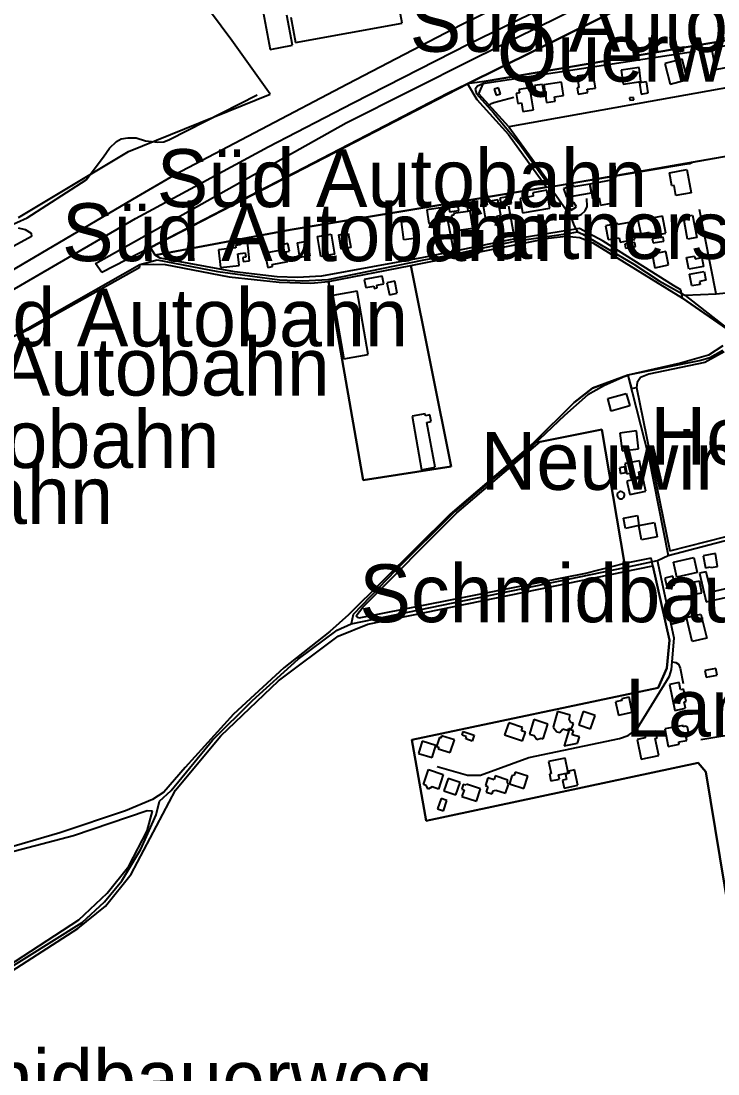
# Model space of a CAD drawing. Extents: x -3657 to 4700, y -7332 to 8131.
# Drawn here: x -1668 to -1145, y 371 to 1162 of the extents above; entities that cross this region are included whole.
import ezdxf

# ---------------------------------------------------------------- set-up
doc = ezdxf.new("R2010")
doc.units = 0
for name, color, linetype in [('OSM_BUILDING_GARAGE', 9, 'CONTINUOUS'), ('OSM_BUILDING_GREENHOUSE', 9, 'CONTINUOUS'), ('OSM_BUILDING_HOUSE', 9, 'CONTINUOUS'), ('OSM_BUILDING_SHED', 9, 'CONTINUOUS'), ('OSM_BUILDING_YES', 9, 'CONTINUOUS'), ('OSM_HIGHWAY_MOTORWAY', 8, 'CONTINUOUS'), ('OSM_HIGHWAY_RESIDENTIAL', 8, 'CONTINUOUS'), ('OSM_HIGHWAY_SERVICE', 8, 'CONTINUOUS'), ('OSM_HIGHWAY_TRACK', 8, 'CONTINUOUS'), ('OSM_HIGHWAY_UNCLASSIFIED', 8, 'CONTINUOUS'), ('OSM_LABELS', 8, 'CONTINUOUS'), ('OSM_LANDUSE_FARMLAND', 3, 'CONTINUOUS'), ('OSM_LANDUSE_FARMYARD', 3, 'CONTINUOUS'), ('OSM_LANDUSE_FOREST', 3, 'CONTINUOUS'), ('OSM_LANDUSE_QUARRY', 3, 'CONTINUOUS'), ('OSM_LANDUSE_RESIDENTIAL', 3, 'CONTINUOUS'), ('OSM_LANDUSE_SHELTERBELT', 3, 'CONTINUOUS'), ('OSM_LEISURE_SWIMMING_POOL', 3, 'CONTINUOUS'), ('OSM_NATURAL_WATER', 4, 'CONTINUOUS')]:
    doc.layers.add(name, color=color, linetype=linetype)

msp = doc.modelspace()

# ---------------------------------------------------------------- linework, layer by layer
at = {"layer": 'OSM_BUILDING_GARAGE'}
for p, q in [((-1276.333409, 1114.033504), (-1282.325134, 1113.110586)), ((-1275.48395, 1108.529355), (-1276.333409, 1114.033504)), ((-1309.378907, 1111.520499), (-1312.617472, 1110.430789)), ((-1312.617472, 1110.430789), (-1311.070242, 1105.838438)), ((-1311.070242, 1105.838438), (-1307.824093, 1106.928148)), ((-1307.824093, 1106.928148), (-1309.378907, 1111.520499)), ((-1282.325134, 1113.110586), (-1281.475674, 1107.606437)), ((-1281.475674, 1107.606437), (-1275.48395, 1108.529355)), ((-1303.986355, 1029.369687), (-1308.309498, 1028.6358)), ((-1308.309498, 1028.6358), (-1307.406947, 1023.287325)), ((-1303.470612, 1030.670668), (-1303.986355, 1029.369687)), ((-1300.831219, 1031.115447), (-1303.470612, 1030.670668)), ((-1299.731473, 1024.588305), (-1300.831219, 1031.115447)), ((-1339.845689, 1024.110167), (-1346.770302, 1023.053815)), ((-1346.770302, 1023.053815), (-1346.064947, 1018.416987)), ((-1346.064947, 1018.416987), (-1339.140334, 1019.473339)), ((-1339.140334, 1019.473339), (-1339.845689, 1024.110167)), ((-1328.006345, 1026.000481), (-1333.262376, 1025.222116)), ((-1333.262376, 1025.222116), (-1332.337072, 1019.017439)), ((-1332.337072, 1019.017439), (-1327.08104, 1019.795804)), ((-1327.08104, 1019.795804), (-1328.006345, 1026.000481)), ((-1307.406947, 1023.287325), (-1299.731473, 1024.588305)), ((-1252.821579, 1025.277714), (-1256.75033, 1022.909262)), ((-1256.75033, 1022.909262), (-1254.77837, 1019.640131)), ((-1254.77837, 1019.640131), (-1250.842035, 1022.019702)), ((-1250.842035, 1022.019702), (-1252.821579, 1025.277714)), ((-1178.478689, 744.977543), (-1184.65244, 743.532009)), ((-1184.65244, 743.532009), (-1183.150717, 737.116061)), ((-1176.976965, 738.572715), (-1178.478689, 744.977543)), ((-1183.150717, 737.116061), (-1176.976965, 738.572715)), ((-1146.28265, 675.792059), (-1154.428362, 674.279808)), ((-1154.428362, 674.279808), (-1153.465135, 669.087005)), ((-1145.311839, 670.610376), (-1146.28265, 675.792059)), ((-1153.465135, 669.087005), (-1145.311839, 670.610376)), ((-1256.348354, 630.035347), (-1260.041986, 617.592635)), ((-1253.087035, 629.056832), (-1256.348354, 630.035347)), ((-1253.997171, 625.976732), (-1253.087035, 629.056832)), ((-1248.627372, 624.386645), (-1253.997171, 625.976732)), ((-1250.038082, 619.638621), (-1248.627372, 624.386645)), ((-1260.041986, 617.592635), (-1250.038082, 619.638621))]:
    msp.add_line(p, q, dxfattribs=at)
at = {"layer": 'OSM_BUILDING_GREENHOUSE'}
for p, q in [((-1490.093868, 1189.96852), (-1480.840826, 1140.19767)), ((-1381.840851, 1160.057084), (-1384.290632, 1173.456073)), ((-1463.942646, 1143.344487), (-1468.167191, 1166.050491)), ((-1465.247173, 1164.427045), (-1461.781074, 1145.446071)), ((-1461.781074, 1145.446071), (-1381.840851, 1160.057084)), ((-1480.840826, 1140.19767), (-1463.942646, 1143.344487))]:
    msp.add_line(p, q, dxfattribs=at)
at = {"layer": 'OSM_BUILDING_HOUSE'}
for p, q in [((-1181.072575, 1047.650133), (-1167.989379, 1050.029704)), ((-1179.290226, 1037.85386), (-1181.072575, 1047.650133)), ((-1167.989379, 1050.029704), (-1164.841827, 1032.738893)), ((-1177.583722, 1038.165206), (-1179.290226, 1037.85386)), ((-1176.218519, 1030.670668), (-1177.583722, 1038.165206)), ((-1164.841827, 1032.738893), (-1176.218519, 1030.670668)), ((-1170.659109, 1014.502925), (-1163.89377, 1015.959579)), ((-1167.541895, 997.779208), (-1170.659109, 1014.502925)), ((-1163.89377, 1015.959579), (-1160.465593, 999.024592)), ((-1160.465593, 999.024592), (-1167.541895, 997.779208))]:
    msp.add_line(p, q, dxfattribs=at)
at = {"layer": 'OSM_BUILDING_SHED'}
for p, q in [((-1158.463295, 741.174676), (-1162.445137, 740.385192)), ((-1162.445137, 740.385192), (-1160.708296, 731.645271)), ((-1156.726454, 732.434755), (-1158.463295, 741.174676)), ((-1160.708296, 731.645271), (-1156.726454, 732.434755))]:
    msp.add_line(p, q, dxfattribs=at)
at = {"layer": 'OSM_BUILDING_YES'}
for p, q in [((-1124.45457, 1145.801895), (-1149.521215, 1140.86484)), ((-1149.521215, 1140.86484), (-1146.419171, 1125.141877)), ((-1171.591998, 1132.992239), (-1184.65244, 1129.578555)), ((-1167.594987, 1117.702937), (-1171.591998, 1132.992239)), ((-1146.419171, 1125.141877), (-1121.36011, 1130.078932)), ((-1238.282167, 1121.995061), (-1250.462812, 1120.115867)), ((-1236.628754, 1111.286989), (-1238.282167, 1121.995061)), ((-1203.939726, 1126.565172), (-1217.25804, 1124.763815)), ((-1217.25804, 1124.763815), (-1215.839745, 1114.255894)), ((-1202.521431, 1116.057252), (-1203.939726, 1126.565172)), ((-1184.65244, 1129.578555), (-1180.655429, 1114.289252)), ((-1262.135298, 1115.579114), (-1275.33226, 1113.610963)), ((-1260.656328, 1105.627168), (-1262.135298, 1115.579114)), ((-1250.462812, 1120.115867), (-1249.1507, 1111.576096)), ((-1215.839745, 1114.255894), (-1202.521431, 1116.057252)), ((-1198.243795, 1115.923818), (-1203.598425, 1115.123214)), ((-1203.598425, 1115.123214), (-1202.354573, 1106.750236)), ((-1196.999943, 1107.55084), (-1198.243795, 1115.923818)), ((-1180.655429, 1114.289252), (-1167.594987, 1117.702937)), ((-1293.701826, 1107.595318), (-1296.1061, 1107.206136)), ((-1296.1061, 1107.206136), (-1294.877417, 1099.66712)), ((-1285.950506, 1111.387065), (-1294.103802, 1110.063845)), ((-1294.103802, 1110.063845), (-1293.701826, 1107.595318)), ((-1283.250438, 1094.852379), (-1285.950506, 1111.387065)), ((-1275.33226, 1113.610963), (-1273.375469, 1100.456604)), ((-1249.1507, 1111.576096), (-1250.333876, 1111.387065)), ((-1250.333876, 1111.387065), (-1249.605767, 1106.6724)), ((-1249.605767, 1106.6724), (-1242.347438, 1107.795469)), ((-1242.74183, 1110.352952), (-1236.628754, 1111.286989)), ((-1242.347438, 1107.795469), (-1242.74183, 1110.352952)), ((-1202.354573, 1106.750236), (-1196.999943, 1107.55084)), ((-1294.877417, 1099.66712), (-1292.101504, 1100.111899)), ((-1292.101504, 1100.111899), (-1291.032095, 1093.584757)), ((-1273.375469, 1100.456604), (-1266.989353, 1101.41288)), ((-1267.467174, 1104.615294), (-1260.656328, 1105.627168)), ((-1266.989353, 1101.41288), (-1267.467174, 1104.615294)), ((-1291.032095, 1093.584757), (-1283.250438, 1094.852379)), ((-1258.168624, 1036.31937), (-1260.572899, 1035.919068)), ((-1260.572899, 1035.919068), (-1258.259638, 1029.336329)), ((-1253.193218, 1038.49879), (-1258.51751, 1037.498036)), ((-1258.51751, 1037.498036), (-1258.168624, 1036.31937)), ((-1252.935346, 1037.18669), (-1253.193218, 1038.49879)), ((-1240.815377, 1039.188199), (-1252.935346, 1037.18669)), ((-1224.728734, 1042.01255), (-1240.815377, 1039.188199)), ((-1240.815377, 1039.188199), (-1239.64737, 1032.516503)), ((-1239.64737, 1032.516503), (-1240.815377, 1039.188199)), ((-1221.801132, 1025.333311), (-1224.728734, 1042.01255)), ((-1309.856729, 1027.379298), (-1318.412001, 1025.78921)), ((-1307.702741, 1015.759428), (-1309.856729, 1027.379298)), ((-1283.273191, 1030.17029), (-1293.201251, 1028.480128)), ((-1293.201251, 1028.480128), (-1291.358227, 1017.69422)), ((-1273.094844, 1034.551371), (-1283.71309, 1032.738893)), ((-1283.71309, 1032.738893), (-1283.273191, 1030.17029)), ((-1270.811921, 1021.19686), (-1273.094844, 1034.551371)), ((-1258.259638, 1029.336329), (-1239.64737, 1032.516503)), ((-1239.64737, 1032.516503), (-1238.858586, 1028.024228)), ((-1238.858586, 1028.024228), (-1233.754243, 1028.913788)), ((-1233.754243, 1028.913788), (-1232.783432, 1023.409639)), ((-1351.078276, 1021.652759), (-1363.296843, 1019.895879)), ((-1363.296843, 1019.895879), (-1361.817873, 1009.610349)), ((-1349.599306, 1011.356109), (-1351.078276, 1021.652759)), ((-1317.987271, 1023.509714), (-1321.02864, 1022.95374)), ((-1321.02864, 1022.95374), (-1319.337305, 1013.846875)), ((-1318.412001, 1025.78921), (-1317.987271, 1023.509714)), ((-1291.358227, 1017.69422), (-1270.811921, 1021.19686)), ((-1232.783432, 1023.409639), (-1221.801132, 1025.333311)), ((-1382.220074, 1010.88909), (-1372.610562, 1012.134473)), ((-1372.610562, 1012.134473), (-1370.881305, 998.702126)), ((-1361.817873, 1009.610349), (-1349.599306, 1011.356109)), ((-1342.917396, 1015.770547), (-1344.722497, 1015.50368)), ((-1344.722497, 1015.50368), (-1343.835115, 1009.57699)), ((-1330.630568, 1018.939603), (-1343.107007, 1017.071528)), ((-1343.107007, 1017.071528), (-1342.917396, 1015.770547)), ((-1328.711699, 1006.107708), (-1330.630568, 1018.939603)), ((-1319.337305, 1013.846875), (-1316.87994, 1014.302774)), ((-1316.87994, 1014.302774), (-1316.500717, 1012.256788)), ((-1316.500717, 1012.256788), (-1310.349718, 1013.402096)), ((-1310.683435, 1015.214573), (-1307.702741, 1015.759428)), ((-1310.349718, 1013.402096), (-1310.683435, 1015.214573)), ((-1197.136464, 1013.924712), (-1204.72851, 1012.445819)), ((-1204.72851, 1012.445819), (-1202.657952, 1001.815584)), ((-1196.992359, 1013.168586), (-1197.136464, 1013.924712)), ((-1186.427204, 1015.236812), (-1196.992359, 1013.168586)), ((-1183.916748, 1002.360439), (-1186.427204, 1015.236812)), ((-1380.490817, 997.467863), (-1382.220074, 1010.88909)), ((-1343.835115, 1009.57699), (-1341.658375, 1009.910575)), ((-1341.658375, 1009.910575), (-1340.824084, 1004.295231)), ((-1340.824084, 1004.295231), (-1328.711699, 1006.107708)), ((-1219.882263, 1009.599229), (-1229.013955, 1007.975783)), ((-1229.013955, 1007.975783), (-1227.155762, 997.490102)), ((-1219.745743, 1008.854223), (-1219.882263, 1009.599229)), ((-1209.476382, 1010.6667), (-1219.745743, 1008.854223)), ((-1207.170706, 997.668013), (-1209.476382, 1010.6667)), ((-1497.792097, 995.844417), (-1503.313585, 995.221725)), ((-1496.206944, 981.678183), (-1497.792097, 995.844417)), ((-1460.340026, 995.032694), (-1452.914839, 996.344794)), ((-1452.914839, 996.344794), (-1450.980801, 985.46993)), ((-1445.178688, 999.914151), (-1434.939665, 1001.570955)), ((-1442.744076, 984.858358), (-1445.178688, 999.914151)), ((-1434.939665, 1001.570955), (-1432.497469, 986.515162)), ((-1429.213397, 1001.237371), (-1422.182601, 1002.427156)), ((-1427.377957, 990.451463), (-1429.213397, 1001.237371)), ((-1422.182601, 1002.427156), (-1420.347162, 991.641248)), ((-1370.881305, 998.702126), (-1380.490817, 997.467863)), ((-1227.155762, 997.490102), (-1218.774932, 998.968994)), ((-1218.774932, 998.968994), (-1218.198513, 995.710983)), ((-1218.198513, 995.710983), (-1207.170706, 997.668013)), ((-1202.657952, 1001.815584), (-1196.006379, 1003.105445)), ((-1196.006379, 1003.105445), (-1195.422375, 1000.114302)), ((-1195.422375, 1000.114302), (-1183.916748, 1002.360439)), ((-1506.544565, 991.429978), (-1519.605008, 989.962205)), ((-1519.605008, 989.962205), (-1518.0957, 976.518738)), ((-1503.131558, 993.620518), (-1506.749346, 993.220216)), ((-1506.749346, 993.220216), (-1506.544565, 991.429978)), ((-1503.313585, 995.221725), (-1503.131558, 993.620518)), ((-1472.429658, 989.717576), (-1483.267853, 987.560395)), ((-1483.267853, 987.560395), (-1482.53216, 983.868723)), ((-1467.461836, 994.587914), (-1473.172935, 993.453726)), ((-1473.172935, 993.453726), (-1472.429658, 989.717576)), ((-1468.963559, 988.305401), (-1466.316582, 988.828017)), ((-1467.53768, 981.155567), (-1468.963559, 988.305401)), ((-1466.316582, 988.828017), (-1467.461836, 994.587914)), ((-1458.405989, 984.14671), (-1460.340026, 995.032694)), ((-1420.347162, 991.641248), (-1427.377957, 990.451463)), ((-1183.802981, 988.694583), (-1194.193693, 986.526282)), ((-1181.6945, 978.609203), (-1183.802981, 988.694583)), ((-1504.989751, 986.915464), (-1499.536523, 987.538156)), ((-1504.003771, 978.108826), (-1504.989751, 986.915464)), ((-1499.180053, 984.313503), (-1501.311287, 984.079993)), ((-1501.311287, 984.079993), (-1500.97757, 981.144447)), ((-1500.97757, 981.144447), (-1496.206944, 981.678183)), ((-1499.536523, 987.538156), (-1499.180053, 984.313503)), ((-1482.53216, 983.868723), (-1483.995961, 983.579616)), ((-1483.995961, 983.579616), (-1482.608005, 976.607694)), ((-1479.407362, 978.798234), (-1467.53768, 981.155567)), ((-1450.980801, 985.46993), (-1458.405989, 984.14671)), ((-1432.497469, 986.515162), (-1442.744076, 984.858358)), ((-1194.193693, 986.526282), (-1192.085212, 976.429782)), ((-1168.209328, 984.046635), (-1162.270695, 985.169704)), ((-1166.578669, 975.373431), (-1168.209328, 984.046635)), ((-1162.270695, 985.169704), (-1161.891472, 983.145956)), ((-1161.891472, 983.145956), (-1156.802298, 984.102232)), ((-1156.802298, 984.102232), (-1155.550862, 977.452776)), ((-1518.0957, 976.518738), (-1504.003771, 978.108826)), ((-1482.608005, 976.607694), (-1479.111568, 977.297103)), ((-1479.111568, 977.297103), (-1479.407362, 978.798234)), ((-1192.085212, 976.429782), (-1181.6945, 978.609203)), ((-1155.550862, 977.452776), (-1166.578669, 975.373431)), ((-1165.956743, 971.492728), (-1155.035119, 973.605431)), ((-1155.035119, 973.605431), (-1153.760929, 967.044931)), ((-1396.653304, 970.202867), (-1410.123308, 967.656503)), ((-1410.123308, 967.656503), (-1408.978054, 961.596379)), ((-1400.786836, 963.230945), (-1395.515635, 964.231699)), ((-1395.515635, 964.231699), (-1396.653304, 970.202867)), ((-1387.165143, 966.311044), (-1393.149283, 965.099019)), ((-1393.149283, 965.099019), (-1391.344181, 956.10335)), ((-1385.352457, 957.304255), (-1387.165143, 966.311044)), ((-1164.265408, 962.752806), (-1165.956743, 971.492728)), ((-1158.023396, 963.964831), (-1164.265408, 962.752806)), ((-1153.760929, 967.044931), (-1158.448126, 966.133132)), ((-1158.448126, 966.133132), (-1158.023396, 963.964831)), ((-1415.614458, 958.816506), (-1433.809581, 955.647451)), ((-1407.332226, 911.336272), (-1415.614458, 958.816506)), ((-1408.978054, 961.596379), (-1403.047005, 962.719448)), ((-1403.047005, 962.719448), (-1402.713289, 960.940329)), ((-1402.713289, 960.940329), (-1400.430366, 961.373989)), ((-1400.430366, 961.373989), (-1400.786836, 963.230945)), ((-1391.344181, 956.10335), (-1385.352457, 957.304255)), ((-1433.809581, 955.647451), (-1425.527349, 908.156097)), ((-1425.527349, 908.156097), (-1407.332226, 911.336272)), ((-1227.398465, 878.211304), (-1213.503731, 882.080887)), ((-1224.781825, 868.826452), (-1227.398465, 878.211304)), ((-1213.503731, 882.080887), (-1210.887092, 872.696035)), ((-1210.887092, 872.696035), (-1224.781825, 868.826452)), ((-1364.434513, 866.836063), (-1374.279143, 865.168139)), ((-1374.279143, 865.168139), (-1367.08149, 824.859978)), ((-1364.169056, 865.390529), (-1364.434513, 866.836063)), ((-1360.991167, 865.968742), (-1364.169056, 865.390529)), ((-1360.065863, 860.942732), (-1360.991167, 865.968742)), ((-1363.198245, 860.375637), (-1360.065863, 860.942732)), ((-1357.016909, 826.705814), (-1363.198245, 860.375637)), ((-1205.881348, 853.926332), (-1218.24402, 852.347364)), ((-1204.205182, 840.660777), (-1205.881348, 853.926332)), ((-1218.24402, 852.347364), (-1216.567854, 839.092929)), ((-1216.567854, 839.092929), (-1204.205182, 840.660777)), ((-1203.45432, 831.487196), (-1214.474542, 829.452328)), ((-1201.998103, 823.570117), (-1203.45432, 831.487196)), ((-1367.08149, 824.859978), (-1357.016909, 826.705814)), ((-1214.512465, 826.928204), (-1218.539814, 826.172078)), ((-1218.539814, 826.172078), (-1217.75103, 822.024507)), ((-1217.75103, 822.024507), (-1213.731265, 822.791752)), ((-1213.731265, 822.791752), (-1214.512465, 826.928204)), ((-1214.474542, 829.452328), (-1213.056248, 821.768759)), ((-1213.056248, 821.768759), (-1210.742987, 822.1913)), ((-1210.742987, 822.1913), (-1210.06797, 818.544106)), ((-1204.174844, 823.169815), (-1201.998103, 823.570117)), ((-1203.545334, 819.745011), (-1204.174844, 823.169815)), ((-1201.194151, 819.066722), (-1213.079001, 816.386925)), ((-1213.079001, 816.386925), (-1210.78091, 806.201469)), ((-1210.06797, 818.544106), (-1203.545334, 819.745011)), ((-1198.896059, 808.892386), (-1201.194151, 819.066722)), ((-1210.78091, 806.201469), (-1198.896059, 808.892386)), ((-1215.62738, 788.43252), (-1205.122902, 790.445148)), ((-1205.122902, 790.445148), (-1204.030739, 782.96173)), ((-1214.171164, 780.826787), (-1215.62738, 788.43252)), ((-1204.030739, 782.96173), (-1214.171164, 780.826787)), ((-1204.030739, 782.96173), (-1192.396175, 785.207867)), ((-1201.967766, 772.287017), (-1204.030739, 782.96173)), ((-1192.396175, 785.207867), (-1190.333202, 774.533154)), ((-1190.333202, 774.533154), (-1201.967766, 772.287017)), ((-1177.940192, 755.5633), (-1162.703009, 758.876908)), ((-1162.703009, 758.876908), (-1160.260813, 747.66846)), ((-1146.646704, 761.91253), (-1155.755642, 760.266845)), ((-1155.755642, 760.266845), (-1154.124983, 751.237817)), ((-1144.917447, 752.338647), (-1146.646704, 761.91253)), ((-1175.497995, 744.354851), (-1177.940192, 755.5633)), ((-1154.124983, 751.237817), (-1150.22657, 751.949465)), ((-1150.22657, 751.949465), (-1150.120388, 751.39349)), ((-1150.120388, 751.39349), (-1144.917447, 752.338647)), ((-1160.260813, 747.66846), (-1175.497995, 744.354851)), ((-1153.442382, 748.357868), (-1158.493633, 747.190322)), ((-1158.493633, 747.190322), (-1153.503057, 725.607386)), ((-1149.862516, 732.912893), (-1153.442382, 748.357868)), ((-1133.631769, 736.671282), (-1149.862516, 732.912893)), ((-1153.503057, 725.607386), (-1132.213474, 730.533322)), ((-1168.406524, 713.965278), (-1157.522822, 716.589478)), ((-1164.037874, 695.873863), (-1168.406524, 713.965278)), ((-1157.522822, 716.589478), (-1153.154172, 698.498063)), ((-1153.154172, 698.498063), (-1164.037874, 695.873863)), ((-1173.920427, 665.106227), (-1180.966392, 663.682932)), ((-1180.966392, 663.682932), (-1177.067979, 644.257178)), ((-1172.843434, 659.746631), (-1173.920427, 665.106227)), ((-1170.515004, 660.21365), (-1172.843434, 659.746631)), ((-1168.656811, 650.951113), (-1170.515004, 660.21365)), ((-1216.810556, 651.66276), (-1221.581183, 650.639767)), ((-1221.581183, 650.639767), (-1219.457533, 640.754538)), ((-1211.455927, 654.220243), (-1217.098766, 653.008219)), ((-1217.098766, 653.008219), (-1216.810556, 651.66276)), ((-1209.044068, 642.989556), (-1211.455927, 654.220243)), ((-1169.999261, 650.684245), (-1168.656811, 650.951113)), ((-1169.02845, 645.869504), (-1169.999261, 650.684245)), ((-1265.153913, 643.323141), (-1268.430401, 631.669912)), ((-1255.498894, 640.598865), (-1265.153913, 643.323141)), ((-1256.3256, 637.663319), (-1255.498894, 640.598865)), ((-1245.874212, 643.523292), (-1249.234129, 633.493509)), ((-1236.89421, 640.521029), (-1245.874212, 643.523292)), ((-1240.254127, 630.480127), (-1236.89421, 640.521029)), ((-1219.457533, 640.754538), (-1209.044068, 642.989556)), ((-1177.067979, 644.257178), (-1169.02845, 645.869504)), ((-1301.741355, 634.950163), (-1304.790308, 625.854418)), ((-1291.335474, 631.447523), (-1301.741355, 634.950163)), ((-1282.787786, 637.363093), (-1286.253885, 626.532707)), ((-1272.321229, 634.016125), (-1282.787786, 637.363093)), ((-1275.855588, 622.95223), (-1272.321229, 634.016125)), ((-1255.096917, 635.194792), (-1256.3256, 637.663319)), ((-1253.109789, 634.438666), (-1255.096917, 635.194792)), ((-1254.414316, 630.991623), (-1253.109789, 634.438666)), ((-1249.234129, 633.493509), (-1240.254127, 630.480127)), ((-1170.894227, 632.948654), (-1184.508336, 630.324454)), ((-1170.7122, 632.014617), (-1170.894227, 632.948654)), ((-1169.089126, 632.325962), (-1170.7122, 632.014617)), ((-1167.48122, 631.71439), (-1169.089126, 632.325962)), ((-1352.087009, 625.165009), (-1352.633091, 623.474846)), ((-1342.545757, 622.07379), (-1352.087009, 625.165009)), ((-1336.758813, 625.743223), (-1335.833509, 628.367423)), ((-1335.355688, 625.287324), (-1336.758813, 625.743223)), ((-1335.833509, 628.367423), (-1327.558861, 625.743223)), ((-1333.383728, 624.664632), (-1335.355688, 625.287324)), ((-1334.028407, 622.807677), (-1333.383728, 624.664632)), ((-1327.558861, 625.743223), (-1329.068169, 621.217589)), ((-1304.790308, 625.854418), (-1291.403734, 621.362143)), ((-1292.192518, 628.901159), (-1291.335474, 631.447523)), ((-1289.20424, 627.900404), (-1292.192518, 628.901159)), ((-1291.403734, 621.362143), (-1289.20424, 627.900404)), ((-1286.253885, 626.532707), (-1282.59059, 625.36516)), ((-1282.59059, 625.36516), (-1280.55037, 622.51857)), ((-1268.430401, 631.669912), (-1265.654488, 628.21175)), ((-1265.654488, 628.21175), (-1263.371565, 627.666895)), ((-1263.371565, 627.666895), (-1261.209993, 630.380051)), ((-1261.209993, 630.380051), (-1257.008202, 629.279221)), ((-1257.008202, 629.279221), (-1256.636563, 630.691397)), ((-1256.636563, 630.691397), (-1254.414316, 630.991623)), ((-1191.463287, 628.801083), (-1199.950299, 627.010845)), ((-1199.950299, 627.010845), (-1199.237359, 623.652758)), ((-1190.355955, 623.563802), (-1191.463287, 628.801083)), ((-1184.508336, 630.324454), (-1181.990294, 617.25905)), ((-1168.558213, 623.930745), (-1166.404226, 625.476355)), ((-1166.404226, 625.476355), (-1167.48122, 631.71439)), ((-1366.687098, 621.19535), (-1369.554024, 612.021769)), ((-1356.394983, 617.981817), (-1366.687098, 621.19535)), ((-1359.26191, 608.808235), (-1356.394983, 617.981817)), ((-1353.710084, 623.83067), (-1355.871656, 617.136735)), ((-1355.871656, 617.136735), (-1354.26375, 616.614119)), ((-1354.26375, 616.614119), (-1354.627804, 615.50217)), ((-1352.633091, 623.474846), (-1353.710084, 623.83067)), ((-1345.609879, 612.588863), (-1342.545757, 622.07379)), ((-1329.068169, 621.217589), (-1334.028407, 622.807677)), ((-1280.55037, 622.51857), (-1277.402818, 623.452607)), ((-1277.402818, 623.452607), (-1275.855588, 622.95223)), ((-1199.237359, 623.652758), (-1205.395942, 622.340658)), ((-1205.395942, 622.340658), (-1202.286313, 607.651808)), ((-1191.751496, 623.263576), (-1190.355955, 623.563802)), ((-1189.043843, 610.45392), (-1191.751496, 623.263576)), ((-1181.990294, 617.25905), (-1173.7384, 618.849137)), ((-1174.072117, 620.583778), (-1168.133483, 621.729086)), ((-1173.7384, 618.849137), (-1174.072117, 620.583778)), ((-1168.133483, 621.729086), (-1168.558213, 623.930745)), ((-1369.554024, 612.021769), (-1359.26191, 608.808235)), ((-1354.627804, 615.50217), (-1345.609879, 612.588863)), ((-1259.442814, 608.530248), (-1271.820655, 605.939406)), ((-1257.1068, 597.377397), (-1259.442814, 608.530248)), ((-1202.286313, 607.651808), (-1189.043843, 610.45392)), ((-1271.820655, 605.939406), (-1269.924539, 596.854781)), ((-1365.716286, 588.615237), (-1361.946809, 599.879283)), ((-1361.946809, 599.879283), (-1350.865911, 596.176492)), ((-1350.865911, 596.176492), (-1354.53679, 585.190433)), ((-1347.270876, 593.252065), (-1350.380506, 583.911691)), ((-1338.268121, 590.249802), (-1347.270876, 593.252065)), ((-1317.380514, 593.685725), (-1319.284214, 587.792394)), ((-1312.731239, 592.184594), (-1317.380514, 593.685725)), ((-1311.798351, 595.064543), (-1312.731239, 592.184594)), ((-1302.295021, 592.006682), (-1311.798351, 595.064543)), ((-1299.321912, 595.175737), (-1301.24078, 589.126733)), ((-1297.531979, 595.676115), (-1299.321912, 595.175737)), ((-1296.849377, 597.822177), (-1297.531979, 595.676115)), ((-1287.437061, 594.853272), (-1296.849377, 597.822177)), ((-1290.341909, 585.679691), (-1287.437061, 594.853272)), ((-1269.924539, 596.854781), (-1271.138053, 596.599033)), ((-1271.138053, 596.599033), (-1270.038306, 591.317273)), ((-1270.038306, 591.317273), (-1263.682528, 592.640493)), ((-1264.357545, 595.854026), (-1257.1068, 597.377397)), ((-1263.682528, 592.640493), (-1264.357545, 595.854026)), ((-1256.264924, 597.143888), (-1259.245618, 596.498957)), ((-1259.245618, 596.498957), (-1258.373405, 592.473701)), ((-1252.38168, 599.612415), (-1256.606225, 598.700617)), ((-1256.606225, 598.700617), (-1256.264924, 597.143888)), ((-1249.878808, 588.059262), (-1252.38168, 599.612415)), ((-1363.76708, 587.959187), (-1365.716286, 588.615237)), ((-1362.204681, 585.179314), (-1363.76708, 587.959187)), ((-1359.322586, 586.79164), (-1362.204681, 585.179314)), ((-1354.53679, 585.190433), (-1359.322586, 586.79164)), ((-1341.37775, 580.909428), (-1338.268121, 590.249802)), ((-1335.879015, 588.782029), (-1337.054607, 585.134836)), ((-1337.054607, 585.134836), (-1335.25709, 584.556622)), ((-1333.641599, 588.070382), (-1335.879015, 588.782029)), ((-1333.398897, 588.826507), (-1333.641599, 588.070382)), ((-1322.939924, 585.457301), (-1333.398897, 588.826507)), ((-1325.943371, 576.116927), (-1322.939924, 585.457301)), ((-1319.284214, 587.792394), (-1317.37293, 587.180822)), ((-1317.37293, 587.180822), (-1318.715379, 583.011012)), ((-1304.054616, 582.054736), (-1302.029564, 588.670834)), ((-1302.894193, 590.160846), (-1302.295021, 592.006682)), ((-1302.029564, 588.670834), (-1302.894193, 590.160846)), ((-1301.24078, 589.126733), (-1290.341909, 585.679691)), ((-1258.373405, 592.473701), (-1261.399605, 591.817651)), ((-1261.399605, 591.817651), (-1260.102662, 585.846483)), ((-1260.102662, 585.846483), (-1249.878808, 588.059262)), ((-1350.380506, 583.911691), (-1341.37775, 580.909428)), ((-1335.25709, 584.556622), (-1336.842242, 579.630687)), ((-1336.842242, 579.630687), (-1325.943371, 576.116927)), ((-1318.715379, 583.011012), (-1314.19504, 581.554359)), ((-1314.19504, 581.554359), (-1313.451763, 583.856094)), ((-1313.451763, 583.856094), (-1311.350867, 584.289754)), ((-1311.350867, 584.289754), (-1304.054616, 582.054736))]:
    msp.add_line(p, q, dxfattribs=at)
at = {"layer": 'OSM_HIGHWAY_MOTORWAY'}
for p, q in [((-1247.163571, 1203.656615), (-1337.107698, 1158.733865)), ((-1331.768237, 1144.323002), (-1244.910986, 1186.832823)), ((-1337.107698, 1158.733865), (-1422.637669, 1114.233655)), ((-1418.382786, 1100.267572), (-1331.768237, 1144.323002)), ((-1422.637669, 1114.233655), (-1552.286452, 1046.082284)), ((-1482.304627, 1067.031409), (-1418.382786, 1100.267572)), ((-1549.882177, 1030.592831), (-1482.304627, 1067.031409)), ((-1552.286452, 1046.082284), (-1584.065345, 1027.568329)), ((-1584.065345, 1027.568329), (-1685.37858, 967.990087)), ((-1581.918942, 1013.31314), (-1549.882177, 1030.592831)), ((-1692.136335, 949.420535), (-1581.918942, 1013.31314))]:
    msp.add_line(p, q, dxfattribs=at)
at = {"layer": 'OSM_HIGHWAY_RESIDENTIAL'}
for p, q in [((-1161.656353, 1138.785495), (-1321.134823, 1114.433806)), ((-1321.134823, 1114.433806), (-1325.162172, 1112.788121)), ((-1325.162172, 1112.788121), (-1326.87626, 1110.386311)), ((-1326.87626, 1110.386311), (-1325.829604, 1106.961507)), ((-1325.829604, 1106.961507), (-1317.71423, 1097.721208)), ((-1317.71423, 1097.721208), (-1313.011864, 1092.372732)), ((-1313.011864, 1092.372732), (-1293.057147, 1068.710452)), ((-1293.057147, 1068.710452), (-1272.586685, 1039.83313)), ((-1272.586685, 1039.83313), (-1255.680921, 1015.625994)), ((-1255.680921, 1015.625994), (-1254.702525, 1013.135228)), ((-1254.702525, 1013.135228), (-1252.60163, 1007.83123)), ((-1252.60163, 1007.83123), (-1250.038082, 1003.272238)), ((-1212.457076, 895.913536), (-1196.506953, 833.922364)), ((-1196.506953, 833.922364), (-1181.967541, 760.511474)), ((-1181.967541, 760.511474), (-1102.194176, 781.471718)), ((-1189.969148, 756.697488), (-1181.967541, 760.511474)), ((-1419.937601, 709.183896), (-1214.686907, 751.593641)), ((-1214.686907, 751.593641), (-1189.969148, 756.697488)), ((-1179.843892, 708.961506), (-1189.969148, 756.697488)), ((-1459.665009, 682.686145), (-1430.419326, 704.380275)), ((-1430.419326, 704.380275), (-1419.937601, 709.183896)), ((-1177.61406, 698.442466), (-1179.843892, 708.961506)), ((-1178.948925, 680.651278), (-1177.61406, 698.442466)), ((-1494.098464, 651.773955), (-1459.665009, 682.686145)), ((-1179.563267, 674.913619), (-1178.948925, 680.651278)), ((-1181.118081, 669.86537), (-1179.563267, 674.913619)), ((-1205.600723, 630.090944), (-1181.118081, 669.86537)), ((-1524.132931, 621.829161), (-1494.098464, 651.773955)), ((-1157.62142, 622.374016), (-1023.64191, 644.790914)), ((-1218.539814, 623.241337), (-1212.03993, 625.387399)), ((-1212.03993, 625.387399), (-1205.600723, 630.090944)), ((-1555.069949, 584.245276), (-1524.132931, 621.829161)), ((-1286.731706, 608.819355), (-1218.539814, 623.241337)), ((-1322.826157, 595.77619), (-1286.731706, 608.819355)), ((-1355.325574, 602.103181), (-1332.579775, 595.709473)), ((-1332.579775, 595.709473), (-1327.338912, 595.598278)), ((-1327.338912, 595.598278), (-1322.826157, 595.77619)), ((-1563.822417, 576.172524), (-1555.069949, 584.245276))]:
    msp.add_line(p, q, dxfattribs=at)
at = {"layer": 'OSM_HIGHWAY_SERVICE'}
for p, q in [((-1317.71423, 1097.721208), (-1314.61977, 1099.756076)), ((-1314.61977, 1099.756076), (-1312.93602, 1100.478843)), ((-1312.93602, 1100.478843), (-1297.78985, 1104.315068)), ((-1242.817674, 1022.331048), (-1243.067962, 1028.357813)), ((-1296.932806, 996.411511), (-1301.551743, 1022.609035)), ((-1244.243553, 1019.061917), (-1242.817674, 1022.331048)), ((-1145.979272, 956.74828), (-1158.660491, 1020.140508)), ((-1343.516568, 991.429978), (-1347.733529, 1013.702322)), ((-1323.212965, 990.94072), (-1328.074605, 1016.59339)), ((-1254.702525, 1013.135228), (-1251.281933, 1014.62524)), ((-1251.281933, 1014.62524), (-1247.171155, 1016.715704)), ((-1247.171155, 1016.715704), (-1244.243553, 1019.061917)), ((-1342.538173, 986.726433), (-1343.516568, 991.429978)), ((-1179.843892, 708.961506), (-1170.090274, 711.374436)), ((-1178.948925, 680.651278), (-1176.256442, 680.239856)), ((-1176.256442, 680.239856), (-1174.254144, 679.005593)), ((-1174.254144, 679.005593), (-1173.017877, 675.925493)), ((-1173.017877, 675.925493), (-1170.856305, 664.361221))]:
    msp.add_line(p, q, dxfattribs=at)
at = {"layer": 'OSM_HIGHWAY_TRACK'}
for p, q in [((-1556.344138, 1072.557797), (-1490.632365, 1106.127545)), ((-1601.304825, 1066.253044), (-1596.215652, 1071.134501)), ((-1596.215652, 1071.134501), (-1592.552357, 1073.169369)), ((-1592.552357, 1073.169369), (-1587.667964, 1073.981092)), ((-1587.667964, 1073.981092), (-1581.365277, 1073.780941)), ((-1581.365277, 1073.780941), (-1574.243467, 1071.746074)), ((-1574.243467, 1071.746074), (-1565.089022, 1070.534049)), ((-1565.089022, 1070.534049), (-1560.61419, 1070.934351)), ((-1560.61419, 1070.934351), (-1556.344138, 1072.557797)), ((-1618.809762, 1042.435091), (-1605.976854, 1059.748141)), ((-1605.976854, 1059.748141), (-1601.304825, 1066.253044)), ((-1663.140939, 1013.980309), (-1618.809762, 1042.435091)), ((-1688.526131, 1002.449395), (-1663.140939, 1013.980309)), ((-1578.657624, 978.764876), (-1565.657857, 982.412069)), ((-1673.706094, 924.790858), (-1578.657624, 978.764876)), ((-1169.483518, 955.892079), (-1131.57638, 926.08072)), ((-1150.681638, 908.856626), (-1157.4849, 906.832878)), ((-1141.07971, 914.438611), (-1150.681638, 908.856626)), ((-1157.4849, 906.832878), (-1212.457076, 895.913536)), ((-1212.457076, 895.913536), (-1229.969597, 887.974218)), ((-1229.969597, 887.974218), (-1242.264009, 881.180208)), ((-1242.264009, 881.180208), (-1259.77653, 865.635158)), ((-1259.77653, 865.635158), (-1288.08174, 838.870539)), ((-1288.08174, 838.870539), (-1312.185158, 818.911049)), ((-1312.185158, 818.911049), (-1342.090689, 793.46965)), ((-1342.090689, 793.46965), (-1386.755582, 749.314145)), ((-1386.755582, 749.314145), (-1418.549644, 716.222535)), ((-1418.549644, 716.222535), (-1419.937601, 709.183896)), ((-1566.279783, 565.931472), (-1563.822417, 576.172524)), ((-1577.982607, 540.145368), (-1566.279783, 565.931472)), ((-1592.165549, 516.294056), (-1577.982607, 540.145368)), ((-1605.225992, 500.715647), (-1592.165549, 516.294056)), ((-1621.964898, 485.192835), (-1605.225992, 500.715647)), ((-1713.456256, 428.016404), (-1621.964898, 485.192835))]:
    msp.add_line(p, q, dxfattribs=at)
at = {"layer": 'OSM_HIGHWAY_UNCLASSIFIED'}
for p, q in [((-1323.212965, 990.94072), (-1296.932806, 996.411511)), ((-1296.932806, 996.411511), (-1255.506478, 1002.438276)), ((-1255.506478, 1002.438276), (-1250.038082, 1003.272238)), ((-1250.038082, 1003.272238), (-1246.1245, 1001.68215)), ((-1246.1245, 1001.68215), (-1207.716787, 978.998385)), ((-1342.538173, 986.726433), (-1323.212965, 990.94072)), ((-1565.657857, 982.412069), (-1520.158673, 973.594312)), ((-1437.313602, 967.700981), (-1365.230881, 982.323114)), ((-1365.230881, 982.323114), (-1342.538173, 986.726433)), ((-1520.158673, 973.594312), (-1473.901043, 967.378515)), ((-1207.716787, 978.998385), (-1188.770803, 966.600151)), ((-1473.901043, 967.378515), (-1456.365769, 966.62239)), ((-1456.365769, 966.62239), (-1437.313602, 967.700981)), ((-1188.770803, 966.600151), (-1169.483518, 955.892079)), ((-1169.483518, 955.892079), (-1145.979272, 956.74828)), ((-1145.979272, 956.74828), (-1116.892862, 959.650468))]:
    msp.add_line(p, q, dxfattribs=at)
at = {"layer": 'OSM_LANDUSE_FARMLAND'}
for p, q in [((-1332.776971, 1114.533881), (-1208.786196, 1175.70221)), ((-1107.161998, 1152.48471), (-1320.171596, 1116.057252)), ((-1570.686355, 991.685726), (-1332.776971, 1114.533881)), ((-1320.171596, 1116.057252), (-1332.776971, 1114.533881)), ((-1332.776971, 1114.533881), (-1325.662746, 1102.636024)), ((-1100.707622, 1118.29227), (-1301.650341, 1082.13168)), ((-1325.662746, 1102.636024), (-1301.930966, 1076.460738)), ((-1301.930966, 1076.460738), (-1273.383054, 1036.786389)), ((-1301.650341, 1082.13168), (-1269.166093, 1037.486917)), ((-1269.166093, 1037.486917), (-1092.804613, 1068.154477)), ((-1273.383054, 1036.786389), (-1372.292014, 1020.496332)), ((-1372.292014, 1020.496332), (-1465.747747, 1004.951281)), ((-1465.747747, 1004.951281), (-1567.205087, 985.792395)), ((-1375.166525, 978.220021), (-1271.759979, 998.490856)), ((-1271.759979, 998.490856), (-1258.836057, 1000.014226)), ((-1258.836057, 1000.014226), (-1248.278487, 999.024592)), ((-1248.278487, 999.024592), (-1238.59313, 995.032694)), ((-1567.205087, 985.792395), (-1570.686355, 991.685726)), ((-1238.59313, 995.032694), (-1171.334126, 953.623703)), ((-1661.730229, 930.350605), (-1578.528688, 976.93016)), ((-1578.657624, 978.764876), (-1568.357925, 979.165178)), ((-1578.528688, 976.93016), (-1578.657624, 978.764876)), ((-1568.357925, 979.165178), (-1559.613041, 978.764876)), ((-1559.613041, 978.764876), (-1511.466881, 969.68025)), ((-1344.987954, 827.22843), (-1375.166525, 978.220021)), ((-1511.466881, 969.68025), (-1474.067902, 965.610516)), ((-1474.067902, 965.610516), (-1450.328537, 964.776554)), ((-1450.328537, 964.776554), (-1436.941963, 966.17761)), ((-1436.941963, 966.17761), (-1410.972767, 817.131931)), ((-1171.334126, 953.623703), (-1131.57638, 926.08072)), ((-1673.706094, 924.790858), (-1661.730229, 930.350605)), ((-1140.950774, 917.7411), (-1151.728293, 910.824776)), ((-1151.728293, 910.824776), (-1172.68416, 904.731294)), ((-1139.934456, 913.271064), (-1154.443531, 905.409583)), ((-1172.68416, 904.731294), (-1212.457076, 895.913536)), ((-1154.443531, 905.409583), (-1196.68898, 896.591825)), ((-1212.457076, 895.913536), (-1238.759988, 885.939351)), ((-1202.794472, 893.945386), (-1205.433864, 890.287073)), ((-1196.68898, 896.591825), (-1202.794472, 893.945386)), ((-1238.759988, 885.939351), (-1252.540954, 875.23128)), ((-1205.433864, 890.287073), (-1205.729658, 886.584282)), ((-1205.729658, 886.584282), (-1180.70852, 764.025234)), ((-1252.540954, 875.23128), (-1283.311114, 844.897304)), ((-1278.15368, 845.909178), (-1231.797452, 854.982684)), ((-1231.797452, 854.982684), (-1214.785505, 754.373514)), ((-1340.717902, 792.446657), (-1278.15368, 845.909178)), ((-1283.311114, 844.897304), (-1345.807075, 791.634934)), ((-1410.972767, 817.131931), (-1344.987954, 827.22843)), ((-1345.807075, 791.634934), (-1421.886807, 715.966786)), ((-1411.306484, 721.659966), (-1340.717902, 792.446657)), ((-1180.70852, 764.025234), (-1104.059954, 783.484346)), ((-1407.430824, 708.86143), (-1193.624858, 752.827904)), ((-1214.785505, 754.373514), (-1244.091864, 747.090246)), ((-1193.624858, 752.827904), (-1180.951223, 696.952454)), ((-1244.091864, 747.090246), (-1414.158241, 713.531617)), ((-1416.190877, 715.155063), (-1411.306484, 721.659966)), ((-1421.886807, 715.966786), (-1435.993905, 703.423999)), ((-1414.158241, 713.531617), (-1416.190877, 715.155063)), ((-1435.993905, 703.423999), (-1470.510789, 676.303556)), ((-1429.812569, 699.910239), (-1407.430824, 708.86143)), ((-1474.568476, 666.551761), (-1429.812569, 699.910239)), ((-1180.951223, 696.952454), (-1183.150717, 676.00333)), ((-1470.510789, 676.303556), (-1508.342082, 641.521783)), ((-1183.150717, 676.00333), (-1189.491327, 661.236643)), ((-1517.777152, 625.120531), (-1474.568476, 666.551761)), ((-1189.491327, 661.236643), (-1374.468755, 622.262822)), ((-1508.342082, 641.521783), (-1544.557885, 601.447131)), ((-1551.869306, 584.367591), (-1517.777152, 625.120531)), ((-1374.468755, 622.262822), (-1363.600222, 561.350241)), ((-1544.557885, 601.447131), (-1560.697619, 582.810862)), ((-1363.600222, 561.350241), (-1159.449275, 604.838577)), ((-1159.449275, 604.838577), (-1153.806436, 598.066806)), ((-1153.806436, 598.066806), (-1116.915616, 373.364098)), ((-1569.040527, 577.317832), (-1589.313792, 568.900376)), ((-1585.233352, 521.320067), (-1551.869306, 584.367591)), ((-1560.697619, 582.810862), (-1569.040527, 577.317832)), ((-1589.313792, 568.900376), (-1638.544531, 552.432408)), ((-1573.029953, 568.911496), (-1628.358599, 550.19739)), ((-1569.040527, 568.566791), (-1573.029953, 568.911496)), ((-1573.105798, 553.92242), (-1569.040527, 568.566791)), ((-1586.939856, 527.480266), (-1573.105798, 553.92242)), ((-1628.358599, 550.19739), (-1755.299729, 516.838912)), ((-1638.544531, 552.432408), (-1685.128292, 539.000061)), ((-1603.132681, 507.075997), (-1586.939856, 527.480266)), ((-1604.437208, 497.36868), (-1585.233352, 521.320067)), ((-1624.369172, 487.205464), (-1603.132681, 507.075997)), ((-1625.104865, 480.633844), (-1604.437208, 497.36868)), ((-1684.506367, 448.087088), (-1624.369172, 487.205464)), ((-1712.576458, 424.491525), (-1625.104865, 480.633844))]:
    msp.add_line(p, q, dxfattribs=at)
at = {"layer": 'OSM_LANDUSE_FARMYARD'}
for p, q in [((-1436.941963, 966.17761), (-1375.166525, 978.220021)), ((-1375.166525, 978.220021), (-1344.987954, 827.22843)), ((-1410.972767, 817.131931), (-1436.941963, 966.17761)), ((-1344.987954, 827.22843), (-1410.972767, 817.131931))]:
    msp.add_line(p, q, dxfattribs=at)
at = {"layer": 'OSM_LANDUSE_FOREST'}
for p, q in [((-1669.860772, 1006.252262), (-1664.581987, 1005.006879)), ((-1664.581987, 1005.006879), (-1660.296766, 1002.393798)), ((-1659.887205, 999.947509), (-1742.277209, 955.00252)), ((-1660.296766, 1002.393798), (-1659.887205, 999.947509))]:
    msp.add_line(p, q, dxfattribs=at)
at = {"layer": 'OSM_LANDUSE_QUARRY'}
for p, q in [((-1509.563181, 1147.025039), (-1534.56915, 1180.483592)), ((-1480.787734, 1106.639042), (-1509.563181, 1147.025039)), ((-1587.243234, 1063.573246), (-1480.787734, 1106.639042)), ((-1669.686329, 1014.202699), (-1587.243234, 1063.573246))]:
    msp.add_line(p, q, dxfattribs=at)
at = {"layer": 'OSM_LANDUSE_RESIDENTIAL'}
for p, q in [((-1320.171596, 1116.057252), (-1107.161998, 1152.48471)), ((-1324.138269, 1106.917029), (-1320.171596, 1116.057252)), ((-1100.707622, 1118.29227), (-1301.650341, 1082.13168)), ((-1301.650341, 1082.13168), (-1324.138269, 1106.917029)), ((-1163.688989, 1055.622809), (-1092.804613, 1068.154477)), ((-1269.166093, 1037.486917), (-1169.430426, 1054.021602)), ((-1169.430426, 1054.021602), (-1165.797469, 1054.622055)), ((-1165.797469, 1054.622055), (-1163.688989, 1055.622809)), ((-1372.292014, 1020.496332), (-1273.383054, 1036.786389)), ((-1273.383054, 1036.786389), (-1269.166093, 1037.486917)), ((-1465.747747, 1004.951281), (-1372.292014, 1020.496332)), ((-1567.205087, 985.792395), (-1465.747747, 1004.951281)), ((-1248.566696, 1005.807482), (-1300.641608, 997.467863)), ((-1230.887317, 996.378152), (-1248.566696, 1005.807482)), ((-1300.641608, 997.467863), (-1365.594935, 984.202308)), ((-1177.940192, 963.086391), (-1230.887317, 996.378152)), ((-1563.268752, 983.646333), (-1567.205087, 985.792395)), ((-1507.530545, 973.471997), (-1563.268752, 983.646333)), ((-1365.594935, 984.202308), (-1442.228333, 970.225106)), ((-1475.660638, 969.4801), (-1507.530545, 973.471997)), ((-1460.332442, 969.202112), (-1475.660638, 969.4801)), ((-1442.228333, 970.225106), (-1460.332442, 969.202112)), ((-1172.441457, 959.939575), (-1177.940192, 963.086391)), ((-1171.334126, 953.623703), (-1172.441457, 959.939575)), ((-1131.57638, 926.08072), (-1171.334126, 953.623703)), ((-1238.759988, 885.939351), (-1212.457076, 895.913536)), ((-1212.457076, 895.913536), (-1209.537058, 885.917112)), ((-1252.540954, 875.23128), (-1238.759988, 885.939351)), ((-1209.537058, 885.917112), (-1205.729658, 886.584282)), ((-1205.729658, 886.584282), (-1180.70852, 764.025234)), ((-1283.311114, 844.897304), (-1252.540954, 875.23128)), ((-1231.797452, 854.982684), (-1278.15368, 845.909178)), ((-1214.785505, 754.373514), (-1231.797452, 854.982684)), ((-1278.15368, 845.909178), (-1283.311114, 844.897304)), ((-1180.70852, 764.025234), (-1104.059954, 783.484346)), ((-1194.921801, 758.543324), (-1214.785505, 754.373514)), ((-1193.624858, 752.827904), (-1194.921801, 758.543324)), ((-1180.951223, 696.952454), (-1193.624858, 752.827904)), ((-1183.150717, 676.00333), (-1180.951223, 696.952454)), ((-1189.491327, 661.236643), (-1183.150717, 676.00333)), ((-1374.468755, 622.262822), (-1189.491327, 661.236643)), ((-1363.600222, 561.350241), (-1374.468755, 622.262822)), ((-1159.449275, 604.838577), (-1363.600222, 561.350241)), ((-1153.806436, 598.066806), (-1159.449275, 604.838577)), ((-1116.915616, 373.364098), (-1153.806436, 598.066806))]:
    msp.add_line(p, q, dxfattribs=at)
at = {"layer": 'OSM_LANDUSE_SHELTERBELT'}
for p, q in [((-1328.279385, 1133.214629), (-1198.835383, 1196.96268)), ((-1208.786196, 1175.70221), (-1332.776971, 1114.533881)), ((-1423.813261, 1085.067226), (-1328.279385, 1133.214629)), ((-1332.776971, 1114.533881), (-1347.066096, 1107.484123)), ((-1347.066096, 1107.484123), (-1570.686355, 991.685726)), ((-1612.0065, 979.498762), (-1423.813261, 1085.067226)), ((-1570.686355, 991.685726), (-1607.053847, 972.860425)), ((-1607.053847, 972.860425), (-1612.0065, 979.498762))]:
    msp.add_line(p, q, dxfattribs=at)
at = {"layer": 'OSM_LEISURE_SWIMMING_POOL'}
for p, q in [((-1208.004997, 1104.281709), (-1210.970521, 1103.870288)), ((-1210.970521, 1103.870288), (-1210.727818, 1102.113408)), ((-1210.727818, 1102.113408), (-1207.762294, 1102.524829)), ((-1207.762294, 1102.524829), (-1208.004997, 1104.281709)), ((-1185.873539, 999.369296), (-1193.95099, 998.001598)), ((-1193.95099, 998.001598), (-1193.442831, 994.999335)), ((-1193.442831, 994.999335), (-1185.36538, 996.367033)), ((-1185.36538, 996.367033), (-1185.873539, 999.369296)), ((-1207.094861, 995.243964), (-1214.641401, 994.043059)), ((-1214.641401, 994.043059), (-1214.178748, 991.140871)), ((-1214.178748, 991.140871), (-1206.632209, 992.330657)), ((-1206.632209, 992.330657), (-1207.094861, 995.243964)), ((-1352.56483, 578.107316), (-1355.120794, 570.312552)), ((-1348.127921, 576.650663), (-1352.56483, 578.107316)), ((-1355.120794, 570.312552), (-1350.691469, 568.855898)), ((-1350.691469, 568.855898), (-1348.127921, 576.650663))]:
    msp.add_line(p, q, dxfattribs=at)
at = {"layer": 'OSM_NATURAL_WATER'}
for p, q in [((-1220.306993, 806.512815), (-1220.413176, 805.578778)), ((-1219.889848, 807.346777), (-1220.306993, 806.512815)), ((-1219.214831, 808.002827), (-1219.889848, 807.346777)), ((-1218.365371, 808.403129), (-1219.214831, 808.002827)), ((-1217.493158, 808.492085), (-1218.365371, 808.403129)), ((-1216.636114, 808.303053), (-1217.493158, 808.492085)), ((-1215.877668, 807.858274), (-1216.636114, 808.303053)), ((-1215.301249, 807.202224), (-1215.877668, 807.858274)), ((-1214.959948, 806.40162), (-1215.301249, 807.202224)), ((-1214.876519, 805.52318), (-1214.959948, 806.40162)), ((-1220.413176, 805.578778), (-1220.208395, 804.65586)), ((-1220.208395, 804.65586), (-1219.707821, 803.866376)), ((-1219.707821, 803.866376), (-1218.964543, 803.288162)), ((-1218.964543, 803.288162), (-1218.077162, 802.976816)), ((-1218.077162, 802.976816), (-1217.136688, 802.999055)), ((-1217.136688, 802.999055), (-1216.256891, 803.321521)), ((-1216.256891, 803.321521), (-1215.536367, 803.921973)), ((-1215.536367, 803.921973), (-1215.081299, 804.666979)), ((-1215.081299, 804.666979), (-1214.876519, 805.52318))]:
    msp.add_line(p, q, dxfattribs=at)

# ---------------------------------------------------------------- texts
at = {"layer": 'OSM_LABELS'}
for s, p in [('Süd Autobahn', (-1376.065447, 1138.464619)), ('Querweg', (-1310.489539, 1116.059296)), ('Süd Autobahn', (-1565.90056, 1021.952985)), ('Süd Autobahn', (-1637.027638, 981.366837)), ('Gärtnerstraße', (-1361.568346, 983.033796)), ('Süd Autobahn', (-1745.354746, 917.368642)), ('Süd Autobahn', (-1804.045062, 880.507479)), ('Süd Autobahn', (-1886.860467, 826.182174)), ('Hofweg', (-1195.45525, 828.612212)), ('Neuwindorfweg', (-1322.921857, 809.777066)), ('Süd Autobahn', (-1966.739852, 784.10011)), ('Schmidbauerweg', (-1413.879737, 710.435597)), ('Langäckerweg', (-1214.501906, 624.57453)), ('Schmidbauerweg', (-1807.398654, 346.301415))]:
    msp.add_text(s, height=43.418293, dxfattribs=at).set_placement(p)

doc.saveas('drawing.dxf')
